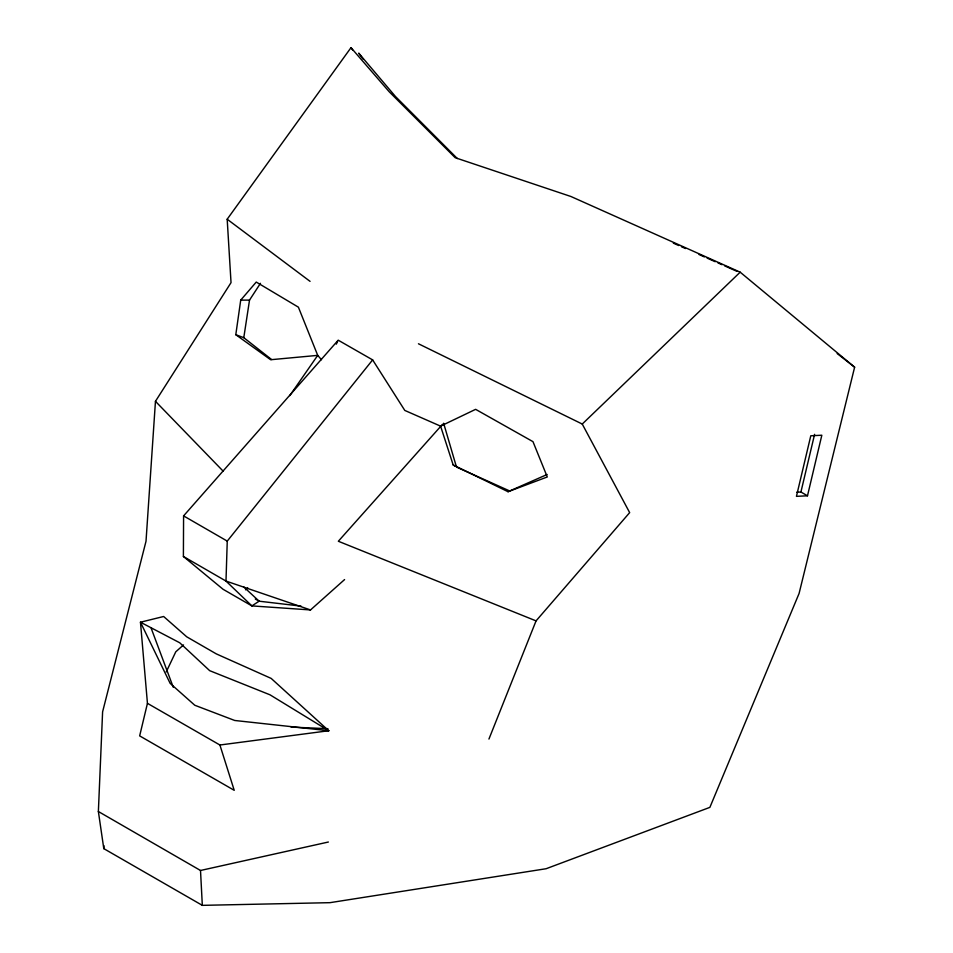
<?xml version="1.0" encoding="UTF-8"?>
<svg xmlns="http://www.w3.org/2000/svg" width="953" height="953" viewBox="0 0 953 953"><rect width="100%" height="100%" fill="white"/><g stroke="black" fill="none" stroke-linecap="round" stroke-linejoin="round"><path stroke-width="1.43" d="M344.581 579.567L310.523 609.932L251.878 605.905L223.062 589.276L183.393 556.469L183.584 515.895L338.22 340.185L372.635 359.889L404.799 410.433L440.584 426.146L453.163 464.945L455.367 466.362M372.635 359.889L227.255 541.101L225.992 581.068L251.878 605.905L259.133 601.2L301.029 606.108M98.373 811.515L102.602 711.843L146.012 541.256L155.458 401.32L231.031 282.636L227.183 219.226L351.002 47.65L389.169 91.726L455.189 157.698L570.93 196.497L740.183 272.177L854.627 367.179L799.09 593.445L709.878 807.37L546.105 868.731L329.976 902.67L202.322 905.35L103.794 848.635L98.373 811.515L200.511 870.482L328.38 842.023M103.794 848.635L103.972 845.68M289.807 395.602L317.718 355.374L270.64 359.734L235.796 334.706L240.716 300.135L256.25 282.064L298.396 307.176L317.718 355.374L321.483 359.746M271.545 359.495L243.789 337.684L249.519 300.1L260.467 283.315M807.489 495.798L796.446 496.346L810.789 435.783L821.831 435.223L807.489 495.798L800.925 492.01L814.589 434.33M147.441 703.338L139.662 735.883L234.224 790.311L219.905 745.008L147.441 703.338L140.472 622.214L163.642 616.496L186.717 636.807L216.283 653.877L271.164 678.405L328.737 730.737L219.905 745.008M488.937 739.063L536.051 620.88L629.659 512.619L582.247 424.049L418.45 343.771M166.227 671.948L175.769 651.816L183.524 644.931M336.314 344.128L337.588 341.496M442.621 424.216L338.339 541.256L536.051 620.88M582.247 424.049L740.183 272.177M245.529 589.836L247.744 587.87M453.163 464.945L508.032 491.712L547.141 474.487M440.584 426.146L475.63 409.337L532.977 441.656L547.284 476.965L508.032 491.712M796.791 492.213L800.925 492.01M240.716 300.135L249.519 300.1M291.106 727.103L327.951 728.7M310.523 609.932L225.992 581.068L183.393 556.469M235.796 334.706L243.789 337.684M673.342 243.146L678.75 245.54M681.443 246.744L685.505 248.53M699.014 254.522L704.41 256.917M707.114 258.12L715.226 261.706M717.931 262.909L721.981 264.696M724.685 265.899L736.836 271.283M509.2 490.747L456.475 467.065L443.633 423.239M255.297 598.996L259.133 601.2L243.861 587.048M183.584 515.895L227.255 541.101M854.627 367.179L837.175 353.551M227.183 219.226L310.059 281.361M457.345 158.555L395.424 96.456L358.697 53.13L362.986 59.026M155.458 401.32L223.24 471.247M351.002 47.65L352.681 50.032M151.217 628.337L173.267 687.292M200.511 870.482L202.322 905.35M328.737 730.737L234.724 720.48L194.793 705.256L170.146 683.372L140.472 622.214L179.748 642.787L209.684 670.674L269.985 694.808L328.737 730.737"/></g></svg>
